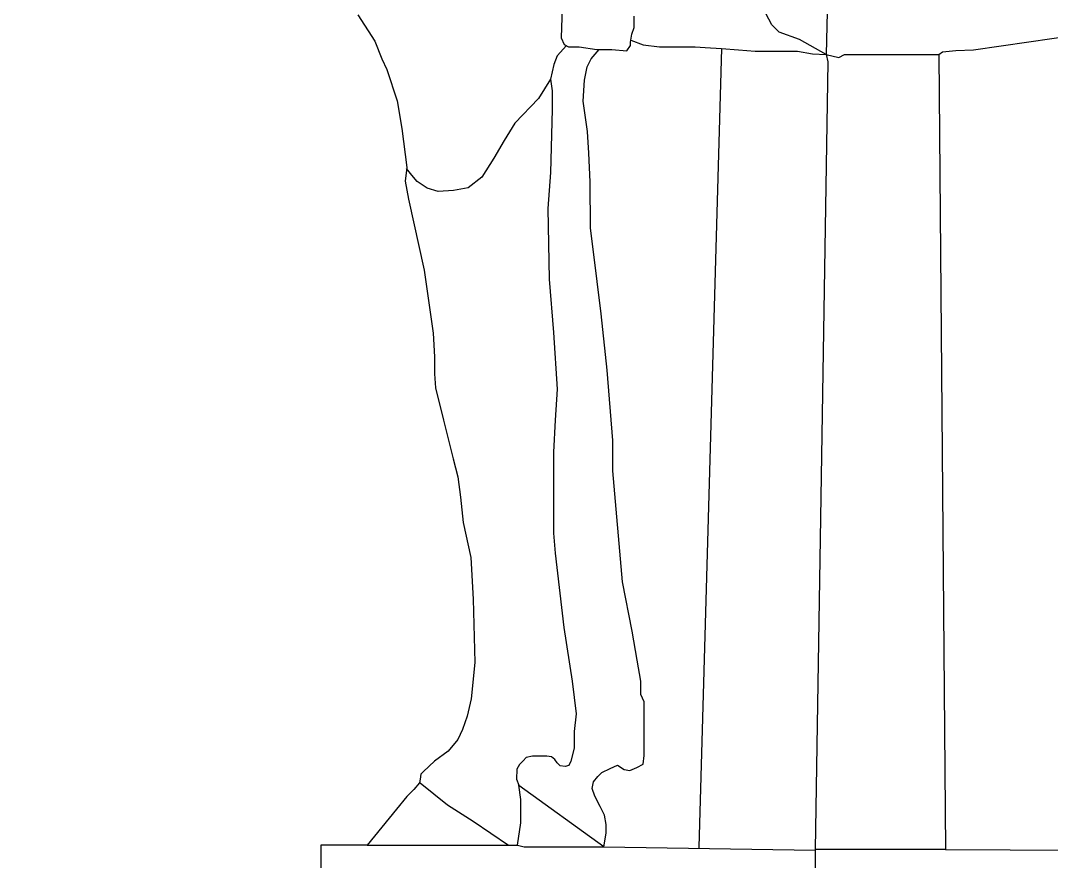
# Model space of a CAD drawing. Header units: inches. Extents: x 23.9 to 48.3, y 11.3 to 24.3.
# Drawn here: x 24.0855 to 24.2519, y 12.2679 to 12.4036 of the extents above; entities that cross this region are included whole.
import ezdxf

# ---------------------------------------------------------------- set-up
doc = ezdxf.new("R2010")
doc.units = ezdxf.units.IN
doc.header["$MEASUREMENT"] = 0
doc.layers.add('foto', color=7, linetype='Continuous')
doc.layers.add('çizgi', color=10, linetype='Continuous')
picture_1 = doc.add_image_def('image1.jpg', size_in_pixel=(1984, 2806))

msp = doc.modelspace()

# ---------------------------------------------------------------- linework, layer by layer
at = {"layer": 'çizgi'}
for p, q in [((24.21635556293255, 12.43383420184666), (24.21555163003758, 12.39812660866847)), ((24.17313443522075, 12.4122149596195), (24.17277352630167, 12.40076739452591)), ((24.13994419147365, 12.40450013418697), (24.14271504486665, 12.40027757372746)), ((24.20675485591063, 12.40287193247469), (24.20581887670657, 12.40473392573687)), ((24.18457690350085, 12.40245071734228), (24.18457690350085, 12.40426699320805)), ((24.20796141747128, 12.40170504472375), (24.20675485591063, 12.40287193247469)), ((24.18399203238651, 12.40008459072029), (24.18418288367177, 12.40138378094964)), ((24.18418288367177, 12.40138378094964), (24.18457690350085, 12.40245071734228)), ((24.21123105361262, 12.40049930014298), (24.20796141747128, 12.40170504472375)), ((24.24827977792465, 12.40012468954924), (24.25591224001211, 12.40127129131445)), ((24.14271504486665, 12.40027757372746), (24.14381843283171, 12.39738330176254)), ((24.17361653007043, 12.3995371648195), (24.17211077832697, 12.39790121539837)), ((24.17277352630167, 12.40076739452591), (24.17324303900556, 12.39972884668472)), ((24.17324303900556, 12.39972884668472), (24.17399002113531, 12.39934548295428)), ((24.18339789021734, 12.39869928855151), (24.18399203238651, 12.39957004822495)), ((24.18399203238651, 12.39957004822495), (24.18399203238651, 12.40008459072029)), ((24.18403643939833, 12.40038688449732), (24.18603974350496, 12.39965769787761)), ((24.18603974350496, 12.39965769787761), (24.18867113374502, 12.3993542952338)), ((24.21555163003758, 12.39812660866847), (24.21123105361262, 12.40049930014298)), ((24.23933056116802, 12.39883046731641), (24.24827977792465, 12.40012468954924)), ((24.17211077832697, 12.39790121539837), (24.17160219474927, 12.39647066897569)), ((24.17399002113531, 12.39934548295428), (24.17566583051256, 12.39934548295428)), ((24.17566583051256, 12.39934548295428), (24.17853283798824, 12.39888144842342)), ((24.17763275101062, 12.39738253290594), (24.17892963913376, 12.39888144842342)), ((24.17853283798824, 12.39888144842342), (24.18097589337218, 12.39888144842342)), ((24.18097589337218, 12.39888144842342), (24.18339789021734, 12.39869928855151)), ((24.18867113374502, 12.3993542952338), (24.19439985095075, 12.3993542952338)), ((24.19439985095075, 12.3993542952338), (24.19602983482854, 12.39920324448287)), ((24.19865764909032, 12.39908620085088), (24.1949767754467, 12.2701562232213)), ((24.19602983482854, 12.39920324448287), (24.19865764909032, 12.39908620085088)), ((24.19865764909032, 12.39908620085088), (24.20141234435924, 12.39884312387894)), ((24.20141234435924, 12.39884312387894), (24.20406982599637, 12.39862606974584)), ((24.20406982599637, 12.39862606974584), (24.20671525526227, 12.39862606974584)), ((24.20671525526227, 12.39862606974584), (24.2109016662799, 12.39862606974584)), ((24.2109016662799, 12.39862606974584), (24.21335703892235, 12.39820047804509)), ((24.21335703892235, 12.39820047804509), (24.21555163003758, 12.39812660866847)), ((24.21555163003758, 12.39812660866847), (24.21581241156481, 12.39693014950975)), ((24.21555163003758, 12.39812660866847), (24.21760159269793, 12.39764157843808)), ((24.21760159269793, 12.39764157843808), (24.21850763963936, 12.39807373499135)), ((24.21850763963936, 12.39807373499135), (24.23373865824244, 12.39807373499135)), ((24.23373865824244, 12.39807373499135), (24.23431200676013, 12.39852830667173)), ((24.23373865824244, 12.39807373499135), (24.23481330593764, 12.26980556546786)), ((24.23431200676013, 12.39852830667173), (24.23649428061684, 12.39872430596248)), ((24.23649428061684, 12.39872430596248), (24.23933056116802, 12.39883046731641)), ((24.14381843283171, 12.39738330176254), (24.1446585228404, 12.39567939724635)), ((24.17160219474927, 12.39647066897569), (24.17107480417467, 12.39411779034437)), ((24.17654883226062, 12.39398400929559), (24.17699728642576, 12.39611273665593)), ((24.17699728642576, 12.39611273665593), (24.17763275101062, 12.39738253290594)), ((24.21581241156481, 12.39693014950975), (24.21379410293444, 12.2697844514827)), ((24.1446585228404, 12.39567939724635), (24.146324266501, 12.39063427850807)), ((24.17107480417467, 12.39411779034437), (24.16910523480384, 12.3909841674049)), ((24.17107480417467, 12.39411779034437), (24.17132869863262, 12.39221936510781)), ((24.17634327973131, 12.39054810742581), (24.17654883226062, 12.39398400929559)), ((24.17132869863262, 12.39221936510781), (24.17132869863262, 12.38922218464383)), ((24.146324266501, 12.39063427850807), (24.14708899607852, 12.38615042508943)), ((24.16910523480384, 12.3909841674049), (24.16529536105482, 12.38704188474832)), ((24.17702390759742, 12.38567864284973), (24.17634327973131, 12.39054810742581)), ((24.17132869863262, 12.38922218464383), (24.17104672612298, 12.37905340550821)), ((24.14708899607852, 12.38615042508943), (24.14785332832513, 12.37985000009095)), ((24.16529536105482, 12.38704188474832), (24.1635872354294, 12.3842072878843)), ((24.17722469215569, 12.38215538704136), (24.17702390759742, 12.38567864284973)), ((24.1635872354294, 12.3842072878843), (24.16194016632203, 12.38134223247027)), ((24.16194016632203, 12.38134223247027), (24.15995748503083, 12.37832476602055)), ((24.17743872107796, 12.37756034512947), (24.17722469215569, 12.38215538704136)), ((24.14785332832513, 12.37985000009095), (24.14759652010711, 12.37767472733476)), ((24.14868600148996, 12.37863922837087), (24.14783545149031, 12.37969857584122)), ((24.14952132352762, 12.3775988471024), (24.14868600148996, 12.37863922837087)), ((24.15995748503083, 12.37832476602055), (24.15779189907273, 12.37658744581356)), ((24.17104672612298, 12.37905340550821), (24.17062687978411, 12.37325800101178)), ((24.14759652010711, 12.37767472733476), (24.14813291684921, 12.37476809452139)), ((24.15113144085943, 12.376510027868), (24.14952132352762, 12.3775988471024)), ((24.15290671541034, 12.37597307024556), (24.15113144085943, 12.376510027868)), ((24.15541281396695, 12.37613027184931), (24.15290671541034, 12.37597307024556)), ((24.15779189907273, 12.37658744581356), (24.15541281396695, 12.37613027184931)), ((24.17753017507508, 12.37008044261033), (24.17743872107796, 12.37756034512947)), ((24.14813291684921, 12.37476809452139), (24.1506502731152, 12.36327960259944)), ((24.17062687978411, 12.37325800101178), (24.17087176807452, 12.36182084505374)), ((24.17794929131027, 12.36668534163329), (24.17753017507508, 12.37008044261033)), ((24.17923770304044, 12.35624840897194), (24.17794929131027, 12.36668534163329)), ((24.1506502731152, 12.36327960259944), (24.15210265007174, 12.35310662432392)), ((24.17087176807452, 12.36182084505374), (24.17156749451557, 12.35323898594515)), ((24.18020745537272, 12.34713651195033), (24.17923770304044, 12.35624840897194)), ((24.15210265007174, 12.35310662432392), (24.1523374726455, 12.34929729471671)), ((24.17156749451557, 12.35323898594515), (24.17211806272717, 12.34409089352041)), ((24.1523374726455, 12.34929729471671), (24.1523374726455, 12.34655561121593)), ((24.1523374726455, 12.34655561121593), (24.15249574279535, 12.34431634593331)), ((24.18113495818385, 12.33582148590641), (24.18020745537272, 12.34713651195033)), ((24.15249574279535, 12.34431634593331), (24.15381872231556, 12.33908392189817)), ((24.17211806272717, 12.34409089352041), (24.17182311074082, 12.33906032391476)), ((24.15381872231556, 12.33908392189817), (24.15536460448196, 12.33282992400991)), ((24.17182311074082, 12.33906032391476), (24.17152027565511, 12.33389530368035)), ((24.18113495818385, 12.33088832451798), (24.18113495818385, 12.33582148590641)), ((24.17152027565511, 12.33389530368035), (24.17152027565511, 12.32082340016648)), ((24.15536460448196, 12.33282992400991), (24.15611847368099, 12.32991891462819)), ((24.15611847368099, 12.32991891462819), (24.15654480975824, 12.32665973149128)), ((24.18268812475044, 12.3130003433815), (24.18113495818385, 12.33088832451798)), ((24.15654480975824, 12.32665973149128), (24.1569854497486, 12.32254623038366)), ((24.1569854497486, 12.32254623038366), (24.15817995893802, 12.31691725377021)), ((24.17152027565511, 12.32082340016648), (24.17179211892905, 12.31760679985678)), ((24.15817995893802, 12.31691725377021), (24.15858285249097, 12.31020874334438)), ((24.17179211892905, 12.31760679985678), (24.17322582133237, 12.30562351913988)), ((24.18424870816087, 12.30501121357042), (24.18268812475044, 12.3130003433815)), ((24.15858285249097, 12.31020874334438), (24.1588376740544, 12.29995462112593)), ((24.17322582133237, 12.30562351913988), (24.17458336864262, 12.29696441951418)), ((24.18503158251708, 12.30035531370132), (24.18424870816087, 12.30501121357042)), ((24.1588376740544, 12.29995462112593), (24.15826644463495, 12.29410155238433)), ((24.18561883761696, 12.29692988010989), (24.18503158251708, 12.30035531370132)), ((24.17458336864262, 12.29696441951418), (24.17518121923372, 12.2916969237894)), ((24.18561883761696, 12.2947918673275), (24.18561883761696, 12.29692988010989)), ((24.18617894177062, 12.29363118957219), (24.18561883761696, 12.2947918673275)), ((24.15826644463495, 12.29410155238433), (24.15759985579469, 12.29130332835187)), ((24.18617894177062, 12.28760211181149), (24.18617894177062, 12.29363118957219)), ((24.15759985579469, 12.29130332835187), (24.15684280794831, 12.28916649842579)), ((24.17518121923372, 12.2916969237894), (24.17485593765382, 12.28880365725235)), ((24.15684280794831, 12.28916649842579), (24.15608072724358, 12.28753823757069)), ((24.17485593765382, 12.28880365725235), (24.17485593765382, 12.28737411625752)), ((24.15608072724358, 12.28753823757069), (24.15452610379695, 12.28567766373609)), ((24.17485593765382, 12.28737411625752), (24.17485593765382, 12.28615618825676)), ((24.18617894177062, 12.28497108451862), (24.18617894177062, 12.28760211181149)), ((24.15452610379695, 12.28567766373609), (24.1523337642236, 12.28404023574458)), ((24.16716069728095, 12.28463710503917), (24.1666370151283, 12.28409606656246)), ((24.16818144041464, 12.28486249830926), (24.16716069728095, 12.28463710503917)), ((24.17048966817303, 12.28486249830926), (24.16818144041464, 12.28486249830926)), ((24.17123810718282, 12.28475249267233), (24.17048966817303, 12.28486249830926)), ((24.17173900902942, 12.28431802954925), (24.17123810718282, 12.28475249267233)), ((24.17485593765382, 12.28615618825676), (24.17436602862934, 12.28405312887836)), ((24.18603272399203, 12.28353077953137), (24.18617894177062, 12.28497108451862)), ((24.1523337642236, 12.28404023574458), (24.15055345681434, 12.28235194493168)), ((24.16605558781734, 12.28349536908776), (24.16565176689012, 12.28277452034883)), ((24.1666370151283, 12.28409606656246), (24.16605558781734, 12.28349536908776)), ((24.17215170341173, 12.28379006163477), (24.17173900902942, 12.28431802954925)), ((24.17264704262543, 12.28328415399049), (24.17215170341173, 12.28379006163477)), ((24.17341203709024, 12.28319614948094), (24.17264704262543, 12.28328415399049)), ((24.17403068133281, 12.2833408128078), (24.17341203709024, 12.28319614948094)), ((24.17436602862934, 12.28405312887836), (24.17403068133281, 12.2833408128078)), ((24.18071630383771, 12.2828599225745), (24.18186947921942, 12.28342160690952)), ((24.18186947921942, 12.28342160690952), (24.18294652229214, 12.28267799927385)), ((24.18385680743002, 12.28254155679836), (24.18499463074151, 12.28302238788884)), ((24.18499463074151, 12.28302238788884), (24.18603272399203, 12.28353077953137)), ((24.15013380976539, 12.28195398767233), (24.15000209394093, 12.28112490893732)), ((24.15055345681434, 12.28235194493168), (24.15013380976539, 12.28195398767233)), ((24.16565176689012, 12.28277452034883), (24.16557799578264, 12.28113224264644)), ((24.17797472048916, 12.28067914953646), (24.17869071080715, 12.28156871662527)), ((24.17869071080715, 12.28156871662527), (24.17933571133408, 12.28218746876161)), ((24.17933571133408, 12.28218746876161), (24.18071630383771, 12.2828599225745)), ((24.18294652229214, 12.28267799927385), (24.18385680743002, 12.28254155679836)), ((24.14991316811442, 12.2805651697256), (24.1489871783274, 12.2794787278091)), ((24.15000209394093, 12.28112490893732), (24.14991316811442, 12.2805651697256)), ((24.15000209394093, 12.2805651697256), (24.15446266329339, 12.27698562156211)), ((24.16557799578264, 12.28113224264644), (24.16594261312365, 12.28016939760918)), ((24.16627133823819, 12.27786998408313), (24.16594261312365, 12.28016939760918)), ((24.16594261312365, 12.28016939760918), (24.17964404012805, 12.27027983170581)), ((24.17779737845517, 12.27963232170111), (24.17797472048916, 12.28067914953646)), ((24.17820406953284, 12.27838922895262), (24.17779737845517, 12.27963232170111)), ((24.14786405625996, 12.27832739461865), (24.14621910625083, 12.27631417317709)), ((24.1489871783274, 12.2794787278091), (24.14786405625996, 12.27832739461865)), ((24.17905744724636, 12.27672048431997), (24.17820406953284, 12.27838922895262)), ((24.14621910625083, 12.27631417317709), (24.14146954487582, 12.27048689070308)), ((24.15446266329339, 12.27698562156211), (24.15858430937102, 12.27433247485623)), ((24.16627133823819, 12.27587385491527), (24.16627133823819, 12.27786998408313)), ((24.17976853714968, 12.2753299775834), (24.17905744724636, 12.27672048431997)), ((24.16627133823819, 12.27410507073041), (24.16627133823819, 12.27587385491527)), ((24.18005925093955, 12.27382568006971), (24.17976853714968, 12.2753299775834)), ((24.15858430937102, 12.27433247485623), (24.16425779757886, 12.27048689070308)), ((24.16574037168532, 12.27048689070308), (24.16627133823819, 12.27410507073041)), ((24.18005925093955, 12.27243369476276), (24.18005925093955, 12.27382568006971)), ((24.17964404012805, 12.27021501117996), (24.18005925093955, 12.27243369476276)), ((24.14146954487582, 12.27048689070308), (24.13401853057518, 12.27048689070308)), ((24.13401853057518, 12.27048689070308), (24.13401853057518, 12.26421704254025)), ((24.14146954487582, 12.27048689070308), (24.15462901250525, 12.27048689070308)), ((24.15462901250525, 12.27048689070308), (24.16574037168532, 12.27048689070308)), ((24.16574037168532, 12.27048689070308), (24.16679872881276, 12.27021501117996)), ((24.16679872881276, 12.27021501117996), (24.17337866129294, 12.27021501117996)), ((24.17337866129294, 12.27021501117996), (24.17964404012805, 12.27021501117996)), ((24.17964404012805, 12.27021501117996), (24.21379233283113, 12.26967294176712)), ((24.1949767754467, 12.2701562232213), (24.1949767754467, 12.26997161960242)), ((24.21379443809748, 12.26980556546786), (24.21375697623137, 12.26372572215255)), ((24.23481330593764, 12.26980556546786), (24.21379443809748, 12.26980556546786)), ((24.23481330593764, 12.26980556546786), (24.31463523357088, 12.26927310269939))]:
    msp.add_line(p, q, dxfattribs=at)

# ---------------------------------------------------------------- pictures from other files: only their frames are drawn
at = {"layer": 'foto'}
image = msp.add_image(picture_1, insert=(23.85117467425017, 11.26756165447375), size_in_units=(1, 1.4143145161290323), rotation=-5.353519579072771e-14, dxfattribs=at)
image.dxf.flags = 7

doc.saveas('drawing.dxf')
